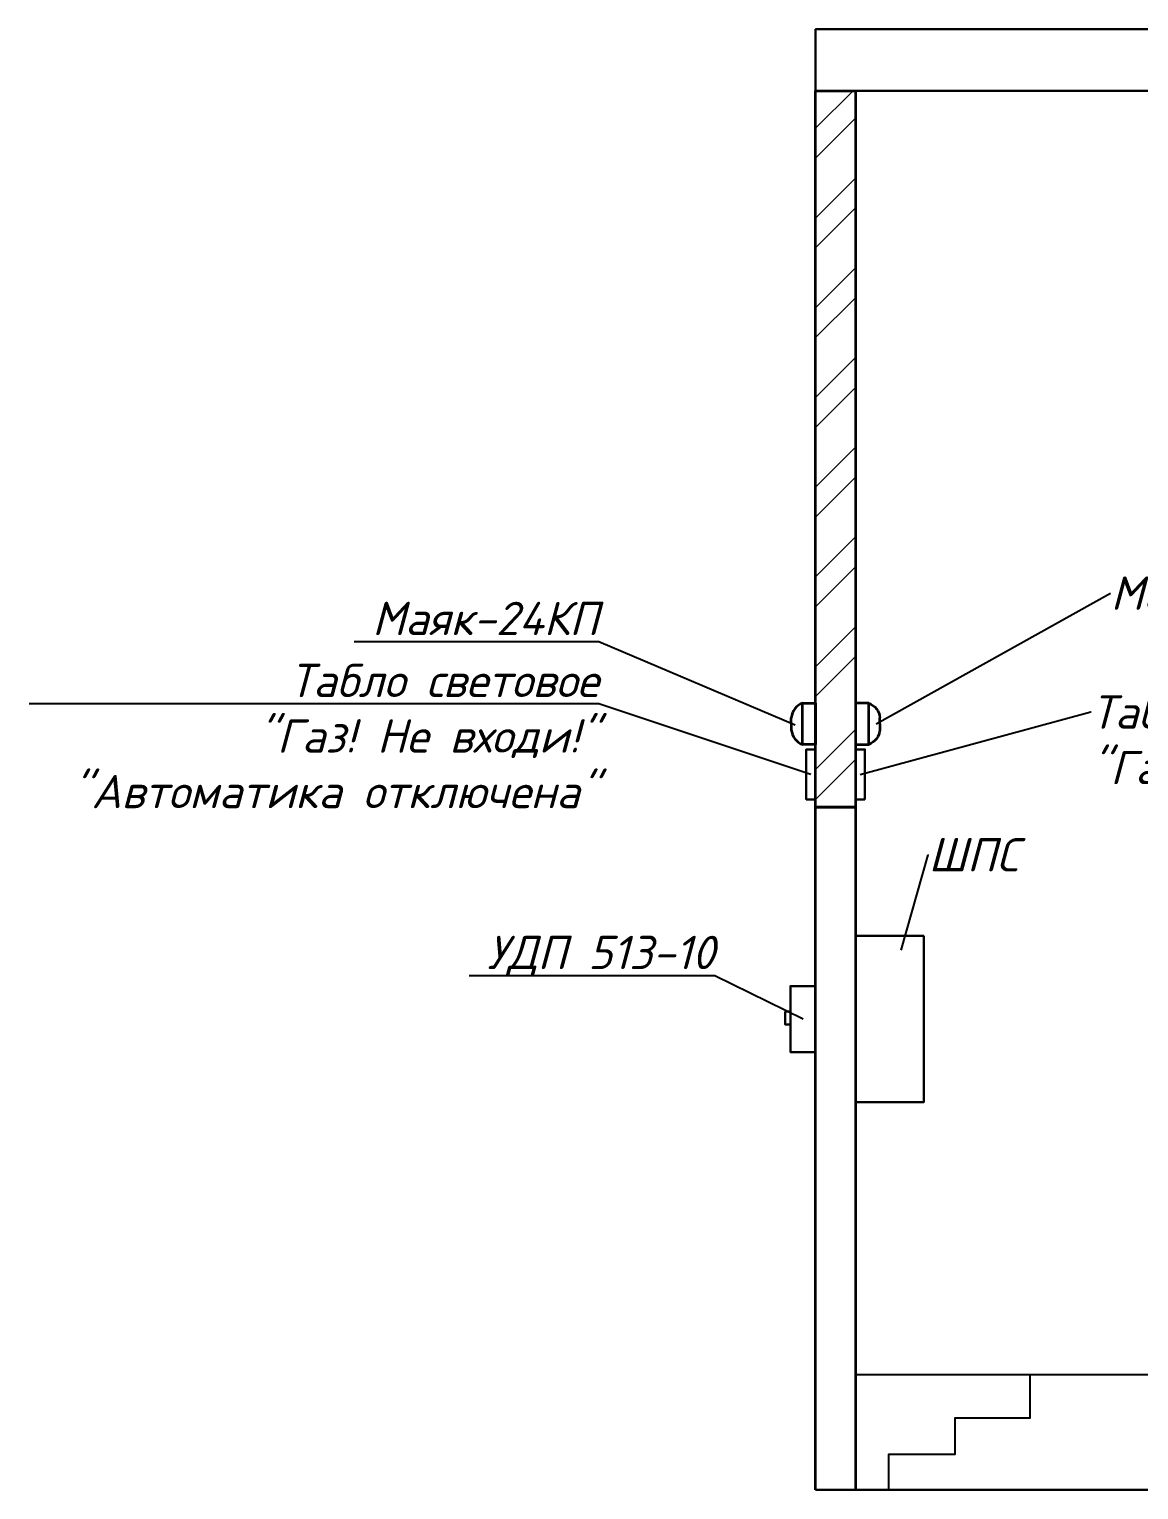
# Model space of a CAD drawing. Header units: millimetres. Extents: x -43024 to 94798, y 928 to 12808.
# Drawn here: x 12092 to 14091, y 4114 to 6745 of the extents above; entities that cross this region are included whole.
import ezdxf
from ezdxf import colors
from ezdxf.entities.mleader import LeaderData, LeaderLine
from ezdxf.math import Vec2, Vec3

# ---------------------------------------------------------------- set-up
doc = ezdxf.new("R2010")
doc.units = ezdxf.units.MM
for name, color, linetype, lineweight in [('shkl', 138, 'Continuous', 15), ('®_КИРПИЧ_120', 7, 'Continuous', 35), ('®_ЛЕСТНИЦА', 7, 'Continuous', 18)]:
    doc.layers.add(name, color=color, linetype=linetype, lineweight=lineweight)
doc.layers.add('АГПТ', color=7, linetype='Continuous')
doc.styles.add('Архитектурный', font='isocpeui.ttf')

# ---------------------------------------------------------------- blocks, each defined once
blk = doc.blocks.new('маяк')
at = {"layer": '®_КИРПИЧ_120', "color": 1}
for q in [(275862.753631919, 44113.28939762023), (275862.753631919, 44077.13910767121)]:
    blk.add_line((275862.753631919, 44095.21425264573), q, dxfattribs=at)
at = {"layer": '®_КИРПИЧ_120'}
blk.add_lwpolyline([(275896.158205069, 44157.45264619972), (275935.6645307861, 44157.45264619972), (275935.6645307861, 44032.97585909172), (275896.158205069, 44032.97585909172)], close=True, dxfattribs=at)
at = {"layer": '®_КИРПИЧ_120', "color": 1}
for centre, start, end in [((275914.6235746536, 44108.77061137664), 110.772018207683, 175.02109810881), ((275914.6235746536, 44081.65789391482), 184.9789018911726, 249.2279817924579)]:
    blk.add_arc(centre, 52.0664036439426, start, end, dxfattribs=at)

msp = doc.modelspace()

# ---------------------------------------------------------------- linework, layer by layer
at = {"layer": 'shkl', "color": 0, "lineweight": 30}
msp.add_lwpolyline([(13508.81906918394, 6634.239170344852), (17720.81906918395, 6634.239170344852), (17720.81906918395, 6745.111275754709), (13508.81906918394, 6745.111275754709)], close=True, dxfattribs=at)
at = {"layer": '®_КИРПИЧ_120', "linetype": 'Continuous', "lineweight": 18, "transparency": 33554610}
for p, q in [((13508.81906918394, 6566.68300419343), (13576.37523533537, 6634.239170344852)), ((13508.81906918394, 6512.801444193596), (13580.81906918394, 6584.801444193421)), ((13508.81906918394, 6405.038394014482), (13580.81906918394, 6477.038394014307)), ((13508.81906918394, 6351.156834014473), (13580.81906918394, 6423.156834014474)), ((13508.81906918453, 6243.393783835301), (13580.81906918394, 6315.393783835244)), ((13508.81906918453, 6189.512223835409), (13580.81906918453, 6261.512223835293)), ((13508.81906918453, 6081.749173656238), (13580.81906918453, 6153.749173656237)), ((13508.81906918453, 6027.867613656344), (13580.81906918453, 6099.867613656345)), ((13508.81906918453, 5920.104563477347), (13580.81906918453, 5992.104563477115)), ((13508.81906918511, 5866.223003477397), (13580.81906918453, 5938.223003477105)), ((13508.81906918511, 5758.459953298109), (13580.81906918511, 5830.459953298225)), ((13508.81906918511, 5704.578393298274), (13580.81906918511, 5776.578393298099)), ((13508.81906918511, 5596.815343119218), (13580.81906918511, 5668.815343118986)), ((13508.81906918511, 5542.933783119327), (13580.81906918511, 5614.933783119152)), ((13508.81906918511, 5411.6164171704), (13580.81906918511, 5483.616417170225)), ((13508.81906918511, 5357.734857170333), (13580.81906918511, 5429.734857170333))]:
    msp.add_line(p, q, dxfattribs=at)
at = {"layer": '®_КИРПИЧ_120'}
msp.add_lwpolyline([(13508.81906918243, 5343.606247223812), (13508.81906918394, 6634.239170344852), (13580.81906918394, 6634.239170344852), (13580.81906918231, 5343.606247223812)], close=True, dxfattribs=at)
msp.add_lwpolyline([(13508.81906918243, 4114.239170276632), (13508.81906918243, 5343.606247175557), (13580.81906918068, 5343.606247176431), (13580.81906918068, 4114.239170263187)], dxfattribs=at)
at = {"layer": '®_ЛЕСТНИЦА', "color": 7, "linetype": 'ByBlock', "lineweight": 30, "ltscale": 200}
msp.add_lwpolyline([(17720.81906918057, 4114.239170256784), (13508.81906918068, 4114.239170262605)], dxfattribs=at)
at = {"layer": 'АГПТ', "color": 1, "lineweight": 30}
for p, q in [((13704.10439851105, 5112.144492943727), (13580.81906918068, 5112.144492943727)), ((13704.10439851105, 4812.144492943727), (13704.10439851105, 5112.144492943727)), ((13580.81906918068, 4812.598055116032), (13704.10439851105, 4812.598055116032))]:
    msp.add_line(p, q, dxfattribs=at)
at = {"layer": 'АГПТ', "color": 7, "lineweight": 30}
for points in [[(13508.81906918243, 5357.734857167365), (13491.85019676113, 5357.734857167365), (13491.85019676113, 5447.734857167365), (13508.81906918243, 5447.734857167365)], [(13597.78794160269, 5357.734857167365), (13580.81906918231, 5357.734857167365), (13580.81906918231, 5447.734857167365), (13597.78794160269, 5447.734857167365)]]:
    msp.add_lwpolyline(points, close=True, dxfattribs=at)
at = {"layer": 'АГПТ', "color": 1, "lineweight": 30}
for points in [[(13508.81906918243, 4902.687862192528), (13463.40697265572, 4902.687862192528), (13463.40697265572, 5021.601122827167), (13508.81906918243, 5021.601122827167)], [(13453.9584142912, 4975.67922942662), (13463.40697265572, 4975.67922942662), (13463.40697265526, 4952.432188203049), (13453.9584142912, 4952.432188203049)]]:
    msp.add_lwpolyline(points, close=True, dxfattribs=at)
at = {"layer": 'АГПТ'}
for points in [[(13580.81906918394, 4321.776901684308), (17648.81906918371, 4321.776901679011)], [(13894.89271969004, 4321.77690168396), (13894.89271969004, 4242.970746295948), (13759.69844200863, 4242.970746295948), (13759.69844200863, 4178.032447476303), (13640.41909763792, 4178.032447476303), (13640.41909763792, 4114.239170263187)]]:
    msp.add_lwpolyline(points, dxfattribs=at)

# ---------------------------------------------------------------- block references
at = {"layer": '®_КИРПИЧ_120', "yscale": 0.6, "zscale": 0.6}
for p, xscale in [((-152052.5796492898, -20963.11691110376), 0.6), ((179142.2177876521, -20963.11691110376), -0.6)]:
    msp.add_blockref('маяк', p, dxfattribs=dict(at, xscale=xscale))

# ---------------------------------------------------------------- leaders
at = {"layer": 'АГПТ', "color": 7, "lineweight": 25}
ml = msp.add_multileader_mtext('Standard', dxfattribs=at)
ml.set_content('Маяк-24КП', color=7, style='Архитектурный')
ml.set_leader_properties()
ml.build(insert=Vec2(0, 0))
ml.multileader.update_dxf_attribs({"text_right_attachment_type": 6, "dogleg_length": 0.36, "arrow_head_size": 0.108})
ctx = ml.context
ctx.base_point, ctx.char_height, ctx.arrow_head_size, ctx.landing_gap_size, ctx.plane_origin = Vec3(14040.50107691184, 5729.406334141633), 60, 0.108, 0.054, Vec3(13672.56565045395, 5499.434233830965)
ctx.right_attachment = 6
notes = []
notes.append((ctx, [(1, (1, 1, 0), (14040.28507691184, 5729.406334141633), (1, 0), 0.216, [(0, [(13617.69682019965, 5494.011640483819)], 0, [])])]))
ctx.mtext.insert, ctx.mtext.flow_direction = Vec3(14040.55507691198, 5759.406334141633), 5
ml = msp.add_multileader_mtext('Standard', dxfattribs=at)
ml.set_content('Маяк-24КП', color=7, style='Архитектурный')
ml.set_leader_properties()
ml.build(insert=Vec2(0, 0))
ml.multileader.update_dxf_attribs({"text_right_attachment_type": 6, "dogleg_length": 0.36, "arrow_head_size": 0.108})
ctx = ml.context
ctx.base_point, ctx.char_height, ctx.arrow_head_size, ctx.landing_gap_size, ctx.plane_origin = Vec3(12683.31483477884, 5683.792303158567), 60, 0.108, 0.054, Vec3(12333.37184289894, 5453.329070514898)
ctx.right_attachment, ctx.text_align_type = 6, 2
notes.append((ctx, [(0, (1, 1, 0), (13118.2751984152, 5641.792303158567), (-1, 0), 0.216, [(0, [(13472.1761867387, 5491.324098573837)], 0, [])])]))
ctx.mtext.insert, ctx.mtext.alignment, ctx.mtext.flow_direction = Vec3(13118.00519841565, 5713.792303158509), 3, 5
ml = msp.add_multileader_mtext('Standard', dxfattribs=at)
ml.set_content('Табло световое\\P"Газ! Не входи!"\\P"Автоматика отключена"', color=7, style='Архитектурный')
ml.set_leader_properties()
ml.build(insert=Vec2(0, 0))
ml.multileader.update_dxf_attribs({"text_right_attachment_type": 6, "dogleg_length": 0.36, "arrow_head_size": 0.108})
ctx = ml.context
ctx.base_point, ctx.char_height, ctx.arrow_head_size, ctx.landing_gap_size, ctx.plane_origin = Vec3(12096.36028932429, 5572.04993670377), 60, 0.108, 0.054, Vec3(13500.33481941749, 5402.735010520628)
ctx.right_attachment, ctx.text_align_type = 6, 2
notes.append((ctx, [(0, (1, 1, 0), (13118.2751984152, 5530.04993670377), (-1, 0), 0.216, [(0, [(13500.33481941749, 5402.735010520628)], 0, [])])]))
ctx.mtext.insert, ctx.mtext.alignment, ctx.mtext.flow_direction = Vec3(13118.00519841518, 5602.04993670377), 3, 5
ml = msp.add_multileader_mtext('Standard', dxfattribs=at)
ml.set_content('Табло световое\\P"Газ! Уходи!"', color=7, style='Архитектурный')
ml.set_leader_properties()
ml.build(insert=Vec2(0, 0))
ml.multileader.update_dxf_attribs({"text_right_attachment_type": 6, "dogleg_length": 0.36, "arrow_head_size": 0.108})
ctx = ml.context
ctx.base_point, ctx.char_height, ctx.arrow_head_size, ctx.landing_gap_size, ctx.plane_origin = Vec3(14005.23899694815, 5515.242907171792), 60, 0.108, 0.054, Vec3(13637.30357049038, 5402.734910707528)
ctx.right_attachment = 6
notes.append((ctx, [(1, (1, 1, 0), (14005.02299694815, 5515.242907171792), (1, 0), 0.216, [(0, [(13589.30352853651, 5402.734860852608)], 0, [])])]))
ctx.mtext.insert, ctx.mtext.flow_direction = Vec3(14005.29299694817, 5545.265634444557), 5
ml = msp.add_multileader_mtext('Standard', dxfattribs=at)
ml.set_content('ШПС', color=7, style='Архитектурный')
ml.set_leader_properties()
ml.build(insert=Vec2(0, 0))
ml.multileader.update_dxf_attribs({"text_right_attachment_type": 6, "dogleg_length": 0.36, "arrow_head_size": 0.108})
ctx = ml.context
ctx.base_point, ctx.char_height, ctx.arrow_head_size, ctx.landing_gap_size, ctx.plane_origin = Vec3(13712.07709500861, 5258.059063301029), 60, 0.108, 0.054, Vec3(13663.18259443184, 5086.427607362348)
ctx.right_attachment = 6
notes.append((ctx, [(0, (1, 1, 0), (13711.8610950086, 5258.059063301029), (1, 0), 0.216, [(0, [(13663.18259443184, 5086.427607362348)], 0, [])])]))
ctx.mtext.insert, ctx.mtext.flow_direction = Vec3(13712.13109500862, 5288.059063301087), 5
ml = msp.add_multileader_mtext('Standard', dxfattribs=at)
ml.set_content('УДП 513-10', color=7, style='Архитектурный')
ml.set_leader_properties()
ml.build(insert=Vec2(0, 0))
ml.multileader.update_dxf_attribs({"text_right_attachment_type": 6, "dogleg_length": 0.36, "arrow_head_size": 0.108})
ctx = ml.context
ctx.base_point, ctx.char_height, ctx.arrow_head_size, ctx.landing_gap_size, ctx.plane_origin = Vec3(12907.55614923147, 5077.644094605537), 60, 0.108, 0.054, Vec3(13486.4884498965, 4962.144155792906)
ctx.right_attachment, ctx.text_align_type = 6, 2
notes.append((ctx, [(0, (1, 1, 0), (13327.2437855951, 5040.144094605537), (-1, 0), 0.216, [(0, [(13486.4884498965, 4962.144155792906)], 0, [])])]))
ctx.mtext.insert, ctx.mtext.alignment, ctx.mtext.flow_direction = Vec3(13326.97378559508, 5112.144094605537), 3, 5
for ctx, leaders in notes:
    for number, flags, end, landing, length, lines in leaders:
        leader = LeaderData()
        leader.index, (leader.has_last_leader_line, leader.has_dogleg_vector, leader.attachment_direction) = number, flags
        leader.last_leader_point, leader.dogleg_vector, leader.dogleg_length = Vec3(end), Vec3(landing), length
        for number, points, colour, breaks in lines:
            line = LeaderLine()
            line.index, line.vertices, line.color, line.breaks = number, Vec3.list(points), colors.encode_raw_color(colour), breaks
            leader.lines.append(line)
        ctx.leaders.append(leader)

doc.saveas('drawing.dxf')
